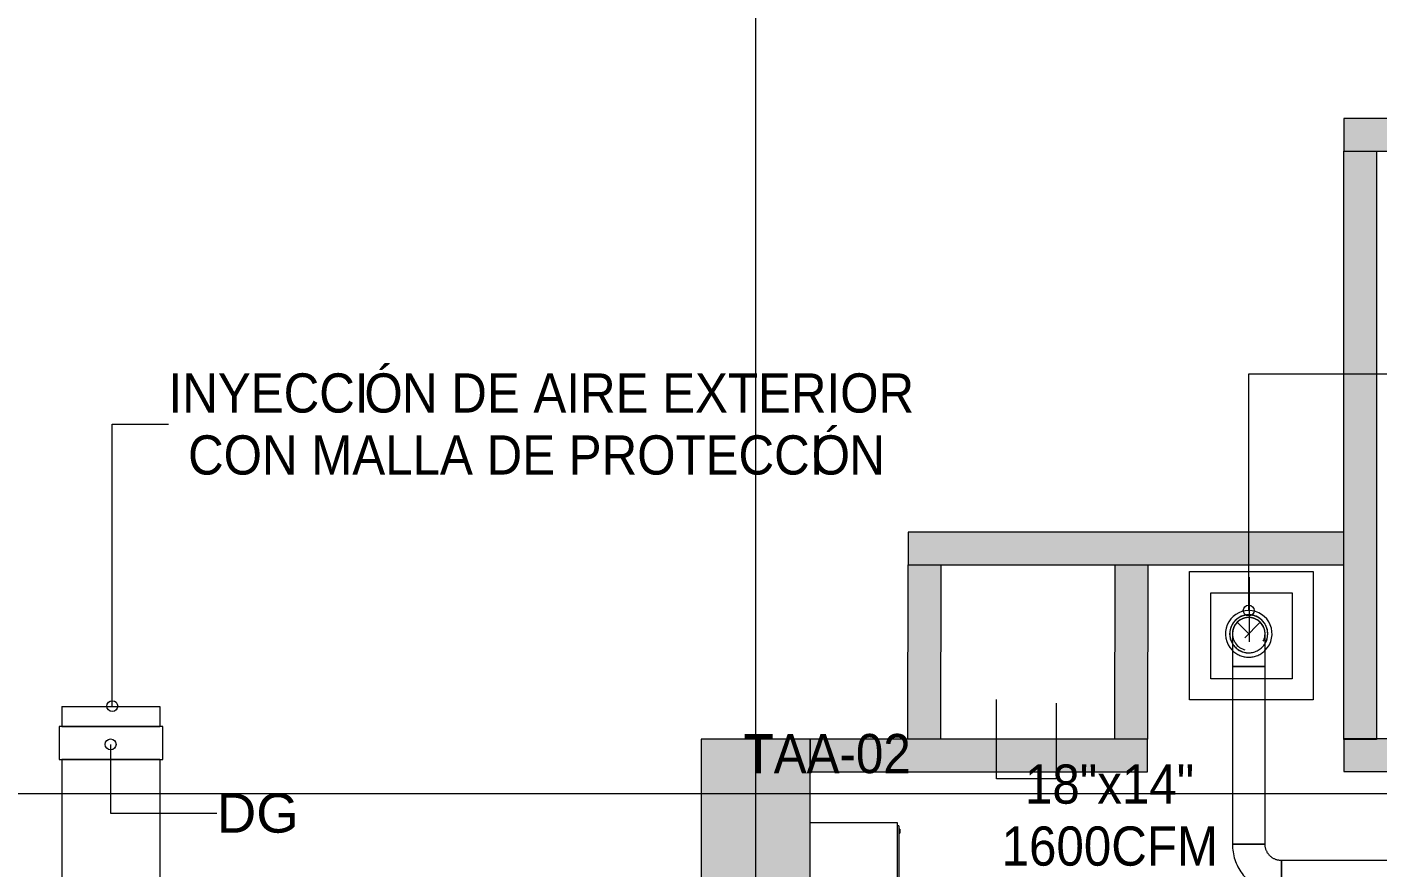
# Model space of a CAD drawing. Header units: metres. Extents: x 31.9 to 124, y -29 to 44.
# Drawn here: x 101.75 to 107.96, y -12.27 to -8.4 of the extents above; entities that cross this region are included whole.
import ezdxf

# ---------------------------------------------------------------- set-up
doc = ezdxf.new("R2010")
doc.units = ezdxf.units.M
doc.header["$LTSCALE"] = 100
doc.linetypes.add('Hidden 1_5', pattern=[0.0022, 0.0015, -0.0007])
doc.linetypes.add('HIDDEN JT', pattern=[0.0016, 0.001, -0.0006])
doc.layers.add('A-DETL', color=7, linetype='Continuous', lineweight=9, true_color=0x00a600)
for name, color, linetype, lineweight in [('ARQ', 8, 'Continuous', 0), ('G-ANNO-TEXT', 7, 'Continuous', 9), ('M-EQPM', 7, 'Continuous', 18), ('M-EQPM-IDEN', 7, 'Continuous', 9), ('M-HVAC-DUCT', 7, 'Continuous', 18), ('M-HVAC-DUCT-ANNO', 7, 'Hidden 1_5', 18), ('M-HVAC-DUCT-IDEN', 7, 'Continuous', 9)]:
    doc.layers.add(name, color=color, linetype=linetype, lineweight=lineweight)
doc.styles.add('SansSerif', font='SANSS__.TTF', dxfattribs={"width": 0.9, "height": 0.18})
doc.styles.add('SansSerif_2', font='SANSS__.TTF', dxfattribs={"height": 0.18})

# ---------------------------------------------------------------- blocks, each defined once
blk = doc.blocks.new('Est etapa 3 torre')
at = {"layer": 'ARQ'}
h = blk.add_hatch(color=256, dxfattribs=at)
h.paths.add_polyline_path([(1123.5504, -5959.124), (1123.0504, -5959.124), (1123.0504, -5957.624), (1123.5504, -5957.624)])
h.paths.add_polyline_path([(1116.0504, -5959.124), (1115.5504, -5959.124), (1115.5504, -5957.624), (1116.0504, -5957.624)])
h.paths.add_polyline_path([(1139.548, -5959.124), (1139.048, -5959.124), (1139.048, -5957.624), (1139.548, -5957.624)])
h.paths.add_polyline_path([(1132.0504, -5959.124), (1131.5504, -5959.124), (1131.5504, -5957.624), (1132.0504, -5957.624)])
h.paths.add_polyline_path([(1140.048, -5967.6488), (1140.048, -5968.1488), (1138.548, -5968.1488), (1138.548, -5967.6488)])
h.paths.add_polyline_path([(1124.0504, -5967.6488), (1124.0504, -5968.1488), (1122.5504, -5968.1488), (1122.5504, -5967.6488)])
h.paths.add_polyline_path([(1131.0504, -5967.6488), (1131.0504, -5968.1488), (1132.5504, -5968.1488), (1132.5504, -5967.6488)])
h.paths.add_polyline_path([(1115.0504, -5967.6488), (1115.0504, -5968.1488), (1116.5504, -5968.1488), (1116.5504, -5967.6488)])
h.paths.add_polyline_path([(1140.048, -5975.6488), (1140.048, -5976.1488), (1138.548, -5976.1488), (1138.548, -5975.6488)])
h.paths.add_polyline_path([(1124.0504, -5975.6488), (1124.0504, -5976.1488), (1122.5504, -5976.1488), (1122.5504, -5975.6488)])
h.paths.add_polyline_path([(1131.0504, -5975.6488), (1131.0504, -5976.1488), (1132.5504, -5976.1488), (1132.5504, -5975.6488)])
h.paths.add_polyline_path([(1115.0504, -5975.6488), (1115.0504, -5976.1488), (1116.5504, -5976.1488), (1116.5504, -5975.6488)])
h.paths.add_polyline_path([(1140.048, -5985.7488), (1140.048, -5986.2488), (1138.548, -5986.2488), (1138.548, -5985.7488)])
h.paths.add_polyline_path([(1124.0504, -5985.7488), (1124.0504, -5986.2488), (1122.5504, -5986.2488), (1122.5504, -5985.7488)])
h.paths.add_polyline_path([(1131.0504, -5985.7488), (1131.0504, -5986.2488), (1132.5504, -5986.2488), (1132.5504, -5985.7488)])
h.paths.add_polyline_path([(1115.0504, -5985.7488), (1115.0504, -5986.2488), (1116.5504, -5986.2488), (1116.5504, -5985.7488)])
h.paths.add_polyline_path([(1140.048, -5993.7488), (1140.048, -5994.2488), (1138.548, -5994.2488), (1138.548, -5993.7488)])
h.paths.add_polyline_path([(1124.0504, -5993.7488), (1124.0504, -5994.2488), (1122.5504, -5994.2488), (1122.5504, -5993.7488)])
h.paths.add_polyline_path([(1131.0504, -5993.7488), (1131.0504, -5994.2488), (1132.5504, -5994.2488), (1132.5504, -5993.7488)])
h.paths.add_polyline_path([(1115.0504, -5993.7488), (1115.0504, -5994.2488), (1116.5504, -5994.2488), (1116.5504, -5993.7488)])
h.paths.add_polyline_path([(1132.0504, -6003.4264), (1131.5504, -6003.4264), (1131.5504, -6004.9218), (1132.0504, -6004.9218)])
h.paths.add_polyline_path([(1138.1528, -6003.4238), (1139.6528, -6003.4238), (1139.6528, -6003.9238), (1138.1528, -6003.9238)])
h.paths.add_polyline_path([(1116.0504, -6004.9241), (1116.0504, -6003.4241), (1115.5504, -6003.4241), (1115.5504, -6004.9241)])
h.paths.add_polyline_path([(1123.5504, -6004.9241), (1123.5504, -6003.4241), (1123.0504, -6003.4241), (1123.0504, -6004.9241)])
h.paths.add_polyline_path([(1139.048, -6011.9488), (1139.048, -6009.5488), (1139.548, -6009.5488), (1139.548, -6011.9488)])
h.paths.add_polyline_path([(1131.5504, -6009.5488), (1131.5504, -6011.9488), (1132.0504, -6011.9488), (1132.0504, -6009.5488)])
h.paths.add_polyline_path([(1123.0504, -6009.5488), (1123.0504, -6011.9488), (1123.5504, -6011.9488), (1123.5504, -6009.5488)])
h.paths.add_polyline_path([(1116.0504, -6009.5488), (1116.0504, -6011.9488), (1115.5504, -6011.9488), (1115.5504, -6009.5488)])
for p, q in [((1131.8004, -5955.3542), (1131.8004, -6014.9141)), ((1113.6705, -6003.6738), (1145.3332, -6003.6738))]:
    blk.add_line(p, q, dxfattribs=at)
blk.add_lwpolyline([(1132.0504, -6004.9241), (1132.0504, -6003.4241), (1131.5504, -6003.4241), (1131.5504, -6004.9241)], close=True, dxfattribs=at)
blk = doc.blocks.new('P6-7-8')
at = {"layer": 'ARQ', "ltscale": 0.03}
h = blk.add_hatch(color=256, dxfattribs=at)
h.dxf.hatch_style = 1
h.paths.add_polyline_path([(129.3866, -2853.8558), (129.3866, -2854.0058), (129.7348, -2854.0058), (129.7348, -2853.8558)])
h.paths.add_polyline_path([(129.7348, -2853.8558), (129.8848, -2853.8558), (129.8848, -2855.2067), (129.7348, -2855.2067)])
h.paths.add_polyline_path([(132.4463, -2855.3568), (132.4463, -2855.2067), (129.3866, -2855.2064), (129.3866, -2855.3564)])
h.paths.add_polyline_path([(129.0366, -2859.9805), (129.0366, -2855.3558), (128.8866, -2855.3558), (128.8866, -2859.6151), (128.8866, -2859.9805)])
h.paths.add_polyline_path([(132.4462, -2858.5312), (132.2962, -2858.5312), (132.2962, -2855.3568), (132.4462, -2855.3568)])
h.paths.add_polyline_path([(131.046, -2858.3812), (131.0462, -2860.0708), (131.3462, -2860.0708), (131.3462, -2859.9205), (131.1971, -2859.9207), (131.196, -2858.3812)])
h.paths.add_polyline_path([(132.4462, -2859.9205), (132.2962, -2859.9205), (132.2962, -2860.5702), (132.4462, -2860.5702)])
h.paths.add_polyline_path([(132.2463, -2860.0708), (132.2962, -2860.0706), (132.2962, -2859.9205), (132.2463, -2859.9207)])
h.paths.add_polyline_path([(128.8866, -2862.4152), (132.4463, -2862.4152), (132.4463, -2862.2651), (129.3866, -2862.2651), (129.3866, -2862.3806), (128.8866, -2862.3806)])
h.paths.add_polyline_path([(132.2962, -2861.7703), (132.2962, -2862.2651), (132.4463, -2862.2651), (132.4463, -2861.7703)])
h.paths.add_polyline_path([(135.762, -2859.9205), (135.762, -2860.0705), (135.1955, -2860.0705), (135.1955, -2862.4352), (135.0455, -2862.4352), (135.0455, -2859.9205)])
h.paths.add_polyline_path([(138.3144, -2859.9205), (138.3144, -2860.0705), (137.8866, -2860.0705), (137.8866, -2859.9806), (137.3866, -2859.9806), (137.3866, -2860.0705), (136.962, -2860.0705), (136.962, -2859.9205)])
h.paths.add_polyline_path([(135.1955, -2862.4352), (142.2381, -2862.4352), (142.2381, -2862.2825), (135.1955, -2862.2825)])
h.paths.add_polyline_path([(140.5135, -2859.9206), (140.5135, -2860.0706), (139.5144, -2860.0706), (139.5144, -2859.9206)])
h.paths.add_polyline_path([(139.9389, -2862.2825), (140.089, -2862.2825), (140.089, -2860.0706), (139.939, -2860.0706), (139.939, -2860.0686), (139.9389, -2862.2825), (139.9389, -2862.2825)])
h.paths.add_polyline_path([(141.7135, -2859.9206), (141.7135, -2860.0706), (142.2381, -2860.0706), (142.2381, -2862.4352), (142.3882, -2862.4352), (142.3882, -2859.9206)])
h.paths.add_polyline_path([(145.3842, -2862.2806), (149.1854, -2862.2806), (149.1854, -2862.4306), (145.3842, -2862.4306)])
h.paths.add_polyline_path([(144.8341, -2862.4306), (144.8341, -2859.9806), (144.8842, -2859.9806), (144.8842, -2862.3806), (145.3842, -2862.3806), (145.3842, -2862.4306)])
h.paths.add_polyline_path([(148.6195, -2860.7769), (148.6195, -2862.2806), (148.4694, -2862.2806), (148.4694, -2860.7769)])
h.paths.add_polyline_path([(148.6195, -2860.7769), (149.0353, -2860.7769), (149.0353, -2860.9269), (148.6195, -2860.927)])
h.paths.add_polyline_path([(149.1854, -2860.7769), (149.1854, -2862.2806), (149.0354, -2862.2806), (149.0353, -2860.7769)])
h.paths.add_polyline_path([(146.0333, -2858.4611), (149.0353, -2858.461), (149.0353, -2858.6111), (146.0333, -2858.6112)])
h.paths.add_polyline_path([(146.4926, -2857.5198), (146.4926, -2858.461), (146.6427, -2858.461), (146.6427, -2857.5198)])
h.paths.add_polyline_path([(144.8327, -2856.359), (144.8341, -2859.9806), (144.9842, -2859.9806), (144.9828, -2856.359)])
h.paths.add_polyline_path([(145.127, -2858.4611), (144.9836, -2858.4611), (144.9836, -2858.6112), (145.127, -2858.6112)])
h.paths.add_polyline_path([(146.4926, -2856.369), (149.0353, -2856.369), (149.0353, -2856.519), (146.4926, -2856.519)])
h.paths.add_polyline_path([(149.1854, -2856.369), (149.1854, -2857.5723), (149.0354, -2857.5723), (149.0353, -2856.369)])
h.paths.add_polyline_path([(146.4926, -2852.6021), (146.4926, -2854.1615), (146.6427, -2854.1615), (146.6426, -2852.6021)])
h.paths.add_polyline_path([(148.5879, -2852.6043), (146.4926, -2852.6004), (146.4926, -2852.4504), (148.5887, -2852.4545)])
h.paths.add_polyline_path([(148.8053, -2851.006), (140.3375, -2851.0061), (140.3375, -2851.1561), (148.8053, -2851.156)])
h.paths.add_polyline_path([(140.3375, -2853.8568), (140.3379, -2851.1561), (140.4879, -2851.1561), (140.4875, -2853.8567)])
h = blk.add_hatch(color=256, dxfattribs=at)
h.dxf.hatch_style = 1
h.paths.add_polyline_path([(140.3375, -2852.9059), (138.3366, -2852.906), (138.3366, -2853.056), (140.3375, -2853.0559)])
h.paths.add_polyline_path([(139.4367, -2853.0559), (139.4356, -2854.0059), (137.8866, -2854.0061), (137.8866, -2853.8561), (138.3356, -2853.8557), (138.3366, -2853.056), (138.4866, -2853.0593), (138.4856, -2853.8554), (139.2861, -2853.856), (139.2872, -2853.0559)])
h = blk.add_hatch(color=256, dxfattribs=at)
h.dxf.hatch_style = 1
h.paths.add_polyline_path([(143.989, -2853.8549), (140.3375, -2853.855), (140.3375, -2854.005), (143.989, -2854.0049)])
h.paths.add_polyline_path([(138.6866, -2855.3571), (138.6866, -2855.2071), (139.2504, -2855.2067), (139.2504, -2855.3568)])
h.paths.add_polyline_path([(140.0504, -2855.3573), (140.0504, -2855.2073), (140.7044, -2855.207), (140.7044, -2855.357)])
h.paths.add_polyline_path([(142.1381, -2855.3576), (142.1381, -2855.2075), (141.5044, -2855.207), (141.5044, -2855.357)])
h.paths.add_polyline_path([(142.2882, -2856.369), (142.1381, -2856.369), (142.1381, -2855.044), (142.2881, -2855.044)])
h.paths.add_polyline_path([(135.0455, -2856.369), (142.2882, -2856.369), (142.2882, -2856.519), (135.0455, -2856.519)])
h.paths.add_polyline_path([(140.639, -2856.3689), (140.4889, -2856.3689), (140.4889, -2855.3571), (140.6389, -2855.3571)])
h.paths.add_polyline_path([(138.9898, -2856.3688), (138.8398, -2856.3688), (138.8397, -2855.357), (138.9897, -2855.357)])
h.paths.add_polyline_path([(135.0457, -2856.369), (135.0455, -2855.3568), (135.1956, -2855.3568), (135.1957, -2856.369)])
h.paths.add_polyline_path([(135.0455, -2855.3571), (135.0455, -2855.207), (137.3866, -2855.2067), (137.3866, -2855.3568)])
at = {"layer": 'ARQ'}
blk.add_line((139.9026, -2853.1123), (139.9026, -2853.4087), dxfattribs=at)
for points in [[(148.8053, -2851.006), (140.3375, -2851.0061), (140.3375, -2851.1561), (148.8053, -2851.156)], [(140.3375, -2852.9059), (138.3366, -2852.906), (138.3366, -2853.056), (140.3375, -2853.0559)], [(138.4866, -2853.056), (138.4856, -2853.856), (138.3356, -2853.856), (138.3366, -2853.056)], [(139.4366, -2853.056), (139.4356, -2853.856), (139.2856, -2853.856), (139.2866, -2853.056)], [(140.1969, -2853.0867), (140.1969, -2853.6757), (139.6293, -2853.6757), (139.6293, -2853.0867)], [(140.0994, -2853.1842), (140.0994, -2853.5782), (139.7268, -2853.5782), (139.7268, -2853.1842)], [(139.4356, -2853.856), (137.8866, -2853.8561), (137.8866, -2854.0061), (139.4356, -2854.006)], [(143.989, -2853.8549), (140.3375, -2853.855), (140.3375, -2854.005), (143.989, -2854.0049)]]:
    blk.add_lwpolyline(points, close=True, dxfattribs=at)
at = {"layer": 'ARQ', "elevation": 1207.5455}
blk.add_lwpolyline([(140.3375, -2853.8568), (140.3379, -2851.1561), (140.4879, -2851.1561), (140.4875, -2853.8568)], close=True, dxfattribs=at)
at = {"layer": 'ARQ'}
blk.add_lwpolyline([(139.0162, -2853.6902), (139.0162, -2854.0373), (138.742, -2854.0373), (138.742, -2853.6735)], dxfattribs=at)
blk.add_blockref('Est etapa 3 torre', (-994.1638, 3149.5683), dxfattribs=at)
blk = doc.blocks.new('Damper de gravedad- Rectangular - Simple - Standard-2843275-NIVEL 06')
at = {"layer": 'M-HVAC-DUCT', "color": 4, "true_color": 0x00ffff}
for p, q in [((-0.0762, -0.237744), (-0.0762, 0.237744)), ((-0.0762, 0.237744), (0.0762, 0.237744)), ((0.0762, 0.237744), (0.0762, -0.237744)), ((0.0762, -0.237744), (-0.0762, -0.237744))]:
    blk.add_line(p, q, dxfattribs=at)
blk = doc.blocks.new('M_Rectangular Transition - Angle - 30 LAMINA-2843284-NIVEL 06')
at = {"layer": 'M-HVAC-DUCT', "color": 4, "true_color": 0x00ffff}
for p, q in [((0, 0.225), (0, -0.225)), ((0, 0.225), (0.0002, 0.225)), ((0, 0.225), (0.0002, 0.225)), ((0, -0.225), (0, 0.225)), ((0.0002, 0.225), (0.0002, -0.225)), ((0, -0.225), (0.0002, -0.225)), ((0.0002, -0.225), (0, -0.225))]:
    blk.add_line(p, q, dxfattribs=at)
blk = doc.blocks.new('TAA - Ayura Etapa 3 - TAA - Ayura Etapa 3-2429334-NIVEL 06')
at = {"layer": 'M-EQPM'}
for p, q in [((-1.6, 0), (-1, 0)), ((-1.6, 0), (-1.6, -0.4)), ((-1, 0), (-1, -0.4)), ((-1, -0.4), (-1.6, -0.4)), ((-1.5838, -0.4), (-1.5838, -0.4079)), ((-1.015, -0.4079), (-1.5838, -0.4079)), ((-1.0487, -0.4079), (-1.0487, -0.4121)), ((-1.0461, -0.4121), (-1.0487, -0.4121)), ((-1.0461, -0.4079), (-1.0461, -0.4121)), ((-1.0364, -0.4121), (-1.0461, -0.4121)), ((-1.0364, -0.4079), (-1.0364, -0.4121)), ((-1.0293, -0.4121), (-1.0364, -0.4121)), ((-1.0293, -0.4121), (-1.0293, -0.4079)), ((-1.015, -0.4079), (-1.015, -0.4))]:
    blk.add_line(p, q, dxfattribs=at)
blk = doc.blocks.new('VENT_ EXT_ 100 CFM - HCM-150-1977703-NIVEL 06')
at = {"layer": 'A-DETL', "color": 3, "linetype": 'HIDDEN JT', "true_color": 0x00ff00}
for radius, start, end in [(0.087, 152.86237, 167.13763), (0.087, 132.86237, 147.13763), (0.087, 112.86237, 127.13763), (0.087, 92.86237, 107.13763), (0.087, 72.86237, 87.13763), (0.087, 52.86237, 67.13763), (0.087, 32.86237, 47.13763), (0.087, 12.86237, 27.13763), (0.087, 172.86237, 187.13763), (0.087, 172.25408, 172.48416), (0.087, 192.86237, 207.13763), (0.087, 332.86237, 347.13763), (0.087, 7.51584, 7.74592), (0.087, 352.86237, 7.13763), (0.107, 224.84825, 270), (0.087, 210, 270), (0.087, 270, 330), (0.107, 270, 315.15175)]:
    blk.add_arc((66.2657, -11.1904), radius, start, end, dxfattribs=at)
at = {"layer": 'M-EQPM', "color": 3, "true_color": 0x00ff00}
for radius, start, end in [(0.107, 90, 224.82158), (0.107, 315.17842, 90), (0.087, 147.32673, 152.67327), (0.087, 127.32673, 132.67327), (0.087, 107.32673, 112.67327), (0.087, 90, 92.67327), (0.087, 87.32673, 90), (0.087, 67.32673, 72.67327), (0.087, 47.32673, 52.67327), (0.087, 27.32673, 32.67327), (0.087, 187.32673, 192.67327), (0.087, 167.32673, 172.22124), (0.087, 7.77876, 12.67327), (0.087, 347.32673, 352.67327), (0.087, 207.32673, 210), (0.087, 330, 332.67327)]:
    blk.add_arc((66.2657, -11.1904), radius, start, end, dxfattribs=at)
blk = doc.blocks.new('M_Round Transition - Angle - 30 PVC-2038070-NIVEL 06')
at = {"layer": 'A-DETL', "color": 3, "linetype": 'HIDDEN JT', "true_color": 0x00ff00}
for radius, start, end in [(0.075, 155.16675, 155.58775), (0.075, 135.5832, 154.77572), (0.075, 115.22428, 134.4168), (0.075, 90.5832, 109.77572), (0.075, 70.22428, 89.4168), (0.075, 45.5832, 64.77572), (0.075, 25.22428, 44.4168), (0.075, 160.22428, 179.4168), (0.075, 180, 360), (0.075, 0.5832, 19.77572), (0.0876, 209.81414, 330.18586)]:
    blk.add_arc((66.2657, -11.1904), radius, start, end, dxfattribs=at)
at = {"layer": 'M-HVAC-DUCT', "color": 3, "true_color": 0x00ff00}
for radius, start, end in [(0.0876, 0, 180), (0.075, 155.62589, 160.02876), (0.075, 109.97124, 115.02876), (0.075, 64.97124, 70.02876), (0.075, 19.97124, 25.02876), (0.0876, 180, 209.78154), (0.0876, 330.21846, 0)]:
    blk.add_arc((66.2657, -11.1904), radius, start, end, dxfattribs=at)
blk = doc.blocks.new('M_Round Elbow - 1 D PVC-1977997-NIVEL 06')
at = {"layer": 'A-DETL', "color": 3, "linetype": 'HIDDEN JT', "true_color": 0x00ff00}
blk.add_line((0.075, 0.15), (0.0724, 0.15), dxfattribs=at)
at = {"layer": 'M-HVAC-DUCT', "color": 3, "true_color": 0x00ff00}
for p, q in [((0, 0.15), (-0.075, 0.15)), ((0.0587, 0.15), (0, 0.15)), ((-0.15, 0.075), (-0.15, 0)), ((-0.15, 0), (-0.15, -0.075))]:
    blk.add_line(p, q, dxfattribs=at)
at = {"layer": 'M-HVAC-DUCT', "color": 3, "true_color": 0x00ff00, "flags": 128}
for points in [[(-0.075, 0.15), (-0.0751, 0.147), (-0.0752, 0.144), (-0.0755, 0.141), (-0.076, 0.1381), (-0.0765, 0.1351), (-0.0771, 0.1322), (-0.0779, 0.1293), (-0.0788, 0.1264), (-0.0798, 0.1236), (-0.0809, 0.1208), (-0.0821, 0.1181), (-0.0835, 0.1154), (-0.0849, 0.1127), (-0.0865, 0.1102), (-0.0881, 0.1077), (-0.0898, 0.1052), (-0.0917, 0.1028), (-0.0936, 0.1005), (-0.0956, 0.0983), (-0.0977, 0.0962), (-0.0999, 0.0942), (-0.1022, 0.0922), (-0.1046, 0.0903), (-0.107, 0.0886), (-0.1095, 0.0869), (-0.112, 0.0853), (-0.1147, 0.0839), (-0.1173, 0.0825), (-0.12, 0.0812), (-0.1228, 0.0801), (-0.1256, 0.0791), (-0.1285, 0.0781), (-0.1314, 0.0773), (-0.1343, 0.0767), (-0.1373, 0.0761), (-0.1402, 0.0756), (-0.1432, 0.0753), (-0.1462, 0.0751), (-0.1492, 0.075), (-0.15, 0.075)], [(-0.15, -0.075), (-0.141, -0.0748), (-0.132, -0.0743), (-0.1231, -0.0734), (-0.1142, -0.0721), (-0.1053, -0.0705), (-0.0965, -0.0686), (-0.0878, -0.0662), (-0.0792, -0.0636), (-0.0707, -0.0606), (-0.0624, -0.0572), (-0.0542, -0.0536), (-0.0461, -0.0496), (-0.0382, -0.0453), (-0.0305, -0.0406), (-0.023, -0.0357), (-0.0156, -0.0305), (-0.0085, -0.025), (-0.0016, -0.0192), (0.005, -0.0131), (0.0114, -0.0068), (0.0175, -0.0002), (0.0234, 0.0066), (0.029, 0.0137), (0.0343, 0.021), (0.0393, 0.0284), (0.044, 0.0361), (0.0484, 0.044), (0.0525, 0.052), (0.0563, 0.0601), (0.0582, 0.0648)]]:
    blk.add_lwpolyline(points, dxfattribs=at)
blk = doc.blocks.new('M_Round Elbow - 1 D PVC-V88-NIVEL 06')
at = {"layer": 'A-DETL', "color": 3, "linetype": 'HIDDEN JT', "true_color": 0x00ff00}
for p, q in [((66.1907, -11.1904), (66.1907, -11.1905)), ((66.3407, -11.1906), (66.3407, -11.1904))]:
    blk.add_line(p, q, dxfattribs=at)
at = {"layer": 'M-HVAC-DUCT', "color": 3, "true_color": 0x00ff00}
for p, q in [((66.1907, -11.3404), (66.2657, -11.3404)), ((66.2657, -11.3404), (66.3407, -11.3404))]:
    blk.add_line(p, q, dxfattribs=at)
at = {"layer": 'M-HVAC-DUCT', "color": 3, "true_color": 0x00ff00, "flags": 128}
for points in [[(66.1907, -11.1904), (66.1907, -11.1905), (66.1907, -11.1909), (66.1907, -11.1915), (66.1907, -11.1923), (66.1907, -11.1934), (66.1907, -11.1947), (66.1907, -11.1962), (66.1907, -11.198), (66.1907, -11.2), (66.1907, -11.2022), (66.1907, -11.2047), (66.1907, -11.2074), (66.1907, -11.2102), (66.1907, -11.2133), (66.1907, -11.2166), (66.1907, -11.2201), (66.1907, -11.2238), (66.1907, -11.2276), (66.1907, -11.2317), (66.1907, -11.2359), (66.1907, -11.2403), (66.1907, -11.2448), (66.1907, -11.2495), (66.1907, -11.2544), (66.1907, -11.2594), (66.1907, -11.2645), (66.1907, -11.2697), (66.1907, -11.275), (66.1907, -11.2805), (66.1907, -11.286), (66.1907, -11.2917), (66.1907, -11.2974), (66.1907, -11.3032), (66.1907, -11.309), (66.1907, -11.3149), (66.1907, -11.3208), (66.1907, -11.3268), (66.1907, -11.3328), (66.1907, -11.3388), (66.1907, -11.3404)], [(66.3407, -11.3404), (66.3407, -11.3344), (66.3407, -11.3284), (66.3407, -11.3224), (66.3407, -11.3165), (66.3407, -11.3106), (66.3407, -11.3047), (66.3407, -11.2989), (66.3407, -11.2932), (66.3407, -11.2876), (66.3407, -11.282), (66.3407, -11.2765), (66.3407, -11.2711), (66.3407, -11.2659), (66.3407, -11.2607), (66.3407, -11.2557), (66.3407, -11.2508), (66.3407, -11.2461), (66.3407, -11.2415), (66.3407, -11.2371), (66.3407, -11.2328), (66.3407, -11.2287), (66.3407, -11.2248), (66.3407, -11.2211), (66.3407, -11.2175), (66.3407, -11.2142), (66.3407, -11.211), (66.3407, -11.2081), (66.3407, -11.2054), (66.3407, -11.2029), (66.3407, -11.2006), (66.3407, -11.1985), (66.3407, -11.1967), (66.3407, -11.1951), (66.3407, -11.1937), (66.3407, -11.1926), (66.3407, -11.1917), (66.3407, -11.191), (66.3407, -11.1906), (66.3407, -11.1904), (66.3407, -11.1904)]]:
    blk.add_lwpolyline(points, dxfattribs=at)
at = {"layer": 'M-HVAC-DUCT', "color": 3, "true_color": 0x00ff00}
for start, end in [(90, 180), (0, 90)]:
    blk.add_arc((66.2657, -11.1904), 0.075, start, end, dxfattribs=at)

msp = doc.modelspace()

# ---------------------------------------------------------------- linework, layer by layer
at = {"layer": 'A-DETL', "color": 3, "linetype": 'HIDDEN JT', "true_color": 0x00ff00}
for p, q in [((107.4173, -11.1374), (107.3112, -11.2434)), ((107.3642, -11.1904), (107.3112, -11.1374))]:
    msp.add_line(p, q, dxfattribs=at)
for start, end in [(156.92223, 179.59065), (130.74177, 152.69043), (103.75343, 126.01367), (102.85714, 103.50889), (79.2892, 100.7108), (76.49111, 77.14286), (53.98633, 76.24657), (27.63667, 49.25823), (0.40935, 23.07777), (180, 0)]:
    msp.add_arc((107.3642, -11.1904), 0.075, start, end, dxfattribs=at)
at = {"layer": 'G-ANNO-TEXT'}
for p, q in [((102.1462, -10.2277), (102.4049, -10.2277)), ((102.1462, -11.5223), (102.1462, -10.2277))]:
    msp.add_line(p, q, dxfattribs=at)
msp.add_circle((102.1462, -11.5223), 0.025, dxfattribs=at)
at = {"layer": 'M-EQPM-IDEN'}
for p, q in [((107.3642, -9.9969), (108.0984, -9.9969)), ((107.3642, -11.0834), (107.3642, -9.9969))]:
    msp.add_line(p, q, dxfattribs=at)
msp.add_circle((107.3642, -11.0834), 0.025, dxfattribs=at)
at = {"layer": 'M-HVAC-DUCT', "color": 3, "true_color": 0x00ff00}
for p, q in [((107.2892, -11.3404), (107.2892, -12.1562)), ((107.4392, -11.3404), (107.2892, -11.3404)), ((107.4392, -12.1562), (107.4392, -11.3404)), ((107.2892, -12.1562), (107.4392, -12.1562)), ((114.1064, -12.2312), (107.5142, -12.2312)), ((107.5142, -12.2312), (107.5142, -12.3649))]:
    msp.add_line(p, q, dxfattribs=at)
at = {"layer": 'M-HVAC-DUCT', "color": 4, "true_color": 0x00ffff}
for p, q in [((101.9153, -11.5236), (102.3653, -11.5236)), ((101.9153, -11.5236), (101.9153, -11.6153)), ((102.3653, -11.5236), (102.3653, -11.6153)), ((102.3653, -11.6153), (101.9153, -11.6153)), ((101.9153, -11.768), (102.3653, -11.768)), ((101.9153, -11.768), (101.9153, -12.4416)), ((102.3653, -11.768), (102.3653, -12.4416))]:
    msp.add_line(p, q, dxfattribs=at)
at = {"layer": 'M-HVAC-DUCT-ANNO', "color": 3, "true_color": 0x00ff00}
for start, end in [(152.82848, 156.69406), (126.20078, 130.583), (101.00361, 102.85714), (77.14286, 78.99639), (49.417, 53.79922), (23.30594, 27.59845)]:
    msp.add_arc((107.3642, -11.1904), 0.075, start, end, dxfattribs=at)
at = {"layer": 'M-HVAC-DUCT-IDEN'}
for p, q in [((102.1386, -11.698), (102.1386, -12.0142)), ((102.1386, -12.0142), (102.6258, -12.0142))]:
    msp.add_line(p, q, dxfattribs=at)
msp.add_circle((102.1386, -11.698), 0.025, dxfattribs=at)

# ---------------------------------------------------------------- block references
at = {"layer": 'A-DETL', "color": 3, "linetype": 'HIDDEN JT', "true_color": 0x00ff00}
for name in ['VENT_ EXT_ 100 CFM - HCM-150-1977703-NIVEL 06', 'M_Round Transition - Angle - 30 PVC-2038070-NIVEL 06', 'M_Round Elbow - 1 D PVC-V88-NIVEL 06']:
    msp.add_blockref(name, (41.0985, 0), dxfattribs=at)
at = {"layer": 'A-DETL', "color": 3, "linetype": 'HIDDEN JT', "true_color": 0x00ff00, "rotation": 270}
msp.add_blockref('M_Round Elbow - 1 D PVC-1977997-NIVEL 06', (107.3642, -12.3062), dxfattribs=at)
at = {"layer": 'ARQ', "linetype": 'Continuous'}
msp.add_blockref('P6-7-8', (-32.5363, 2842.1819), dxfattribs=at)
at = {"layer": 'M-EQPM', "rotation": 90.0000000000001}
msp.add_blockref('TAA - Ayura Etapa 3 - TAA - Ayura Etapa 3-2429334-NIVEL 06', (105.3502, -11.0572), dxfattribs=at)
at = {"layer": 'M-HVAC-DUCT', "color": 4, "true_color": 0x00ffff, "extrusion": (0, 0, -1), "rotation": 270}
msp.add_blockref('Damper de gravedad- Rectangular - Simple - Standard-2843275-NIVEL 06', (-102.1403, -11.6916), dxfattribs=at)
at = {"layer": 'M-HVAC-DUCT', "color": 4, "true_color": 0x00ffff}
for p, rotation in [((102.1403, -11.6154), 90), ((102.1403, -11.7678), 270)]:
    msp.add_blockref('M_Rectangular Transition - Angle - 30 LAMINA-2843284-NIVEL 06', p, dxfattribs=dict(at, rotation=rotation))

# ---------------------------------------------------------------- texts
at = {"layer": 'G-ANNO-TEXT', "char_height": 0.18, "attachment_point": 1, "style": 'SansSerif'}
for s, insert, width in [('Ó', (103.3038, -9.9947), 0.20924), ('INYECCI', (102.4049, -9.9947), 1.089493), ('N DE AIRE EXTERIOR', (103.4765, -9.9947), 2.792278), ('Ó', (105.3577, -10.2792), 0.20924), ('CON MALLA DE PROTECCI', (102.4942, -10.2792), 3.470505), ('N', (105.5303, -10.2792), 0.19481), ('TAA-02', (105.0452, -11.6501), 0.916329)]:
    msp.add_mtext(s, dxfattribs=dict(at, insert=insert, width=width))
at = {"layer": 'M-HVAC-DUCT-IDEN', "char_height": 0.18, "attachment_point": 1}
for s, insert, width, style in [('18"x14"', (106.3367, -11.7902), 0.930759, 'SansSerif'), ('DG', (102.6258, -11.9232), 0.448945, 'SansSerif_2'), ('1600CFM', (106.2296, -12.0747), 1.190506, 'SansSerif')]:
    msp.add_mtext(s, dxfattribs=dict(at, insert=insert, width=width, style=style))

doc.saveas('drawing.dxf')
